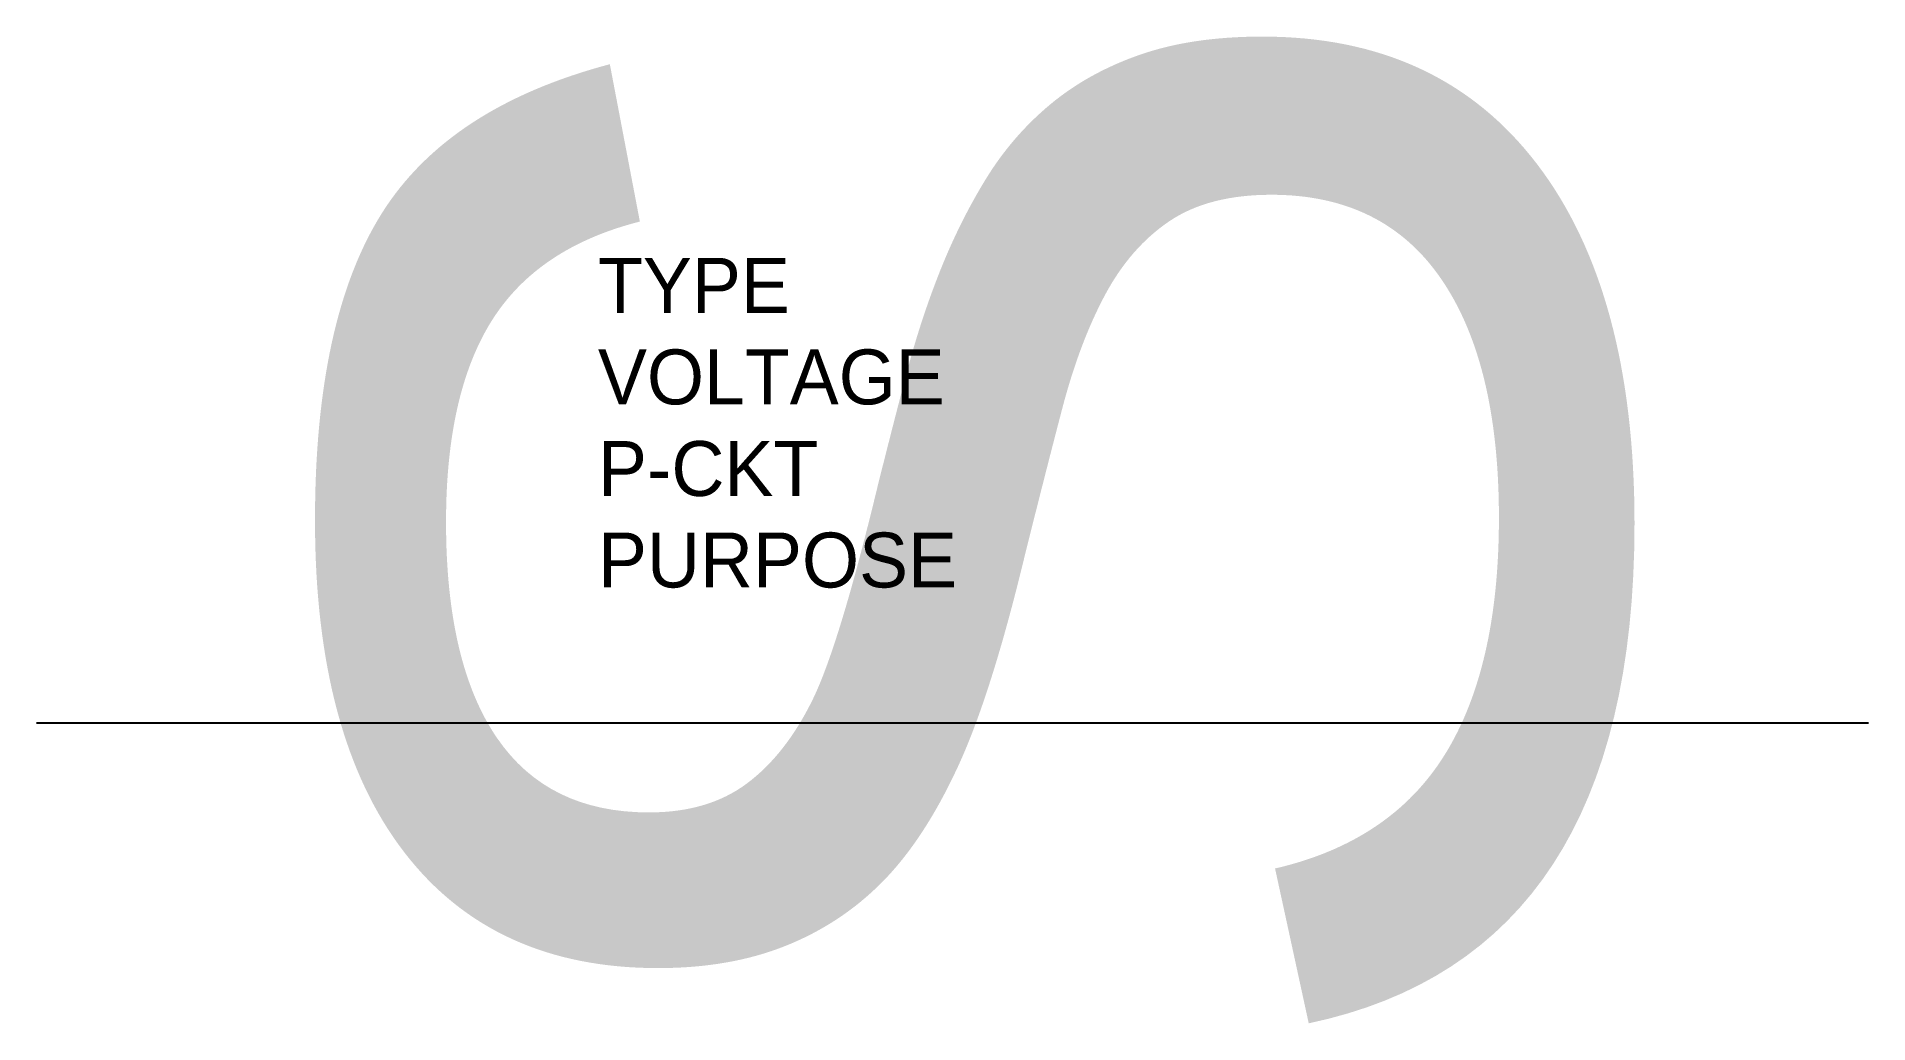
# Model space of a CAD drawing. Extents: x 0 to 0.188, y -0.031 to 0.07.
import ezdxf

# ---------------------------------------------------------------- set-up
doc = ezdxf.new("R2010")
doc.units = 0
doc.header["$MEASUREMENT"] = 0
doc.layers.get('0').update_dxf_attribs({"linetype": 'CONTINUOUS'})

msp = doc.modelspace()

# ---------------------------------------------------------------- linework, layer by layer
msp.add_line((0.1875, 0), (0, 0))

# ---------------------------------------------------------------- texts
msp.add_text('S', height=0.13125, rotation=90).set_placement((0.1617, -0.0387))
for tag, p, s, height, flags in [('TYPE', (0.05746, 0.04202), 'SINGLE POLE', 0.005625, 3), ('VOLTAGE', (0.05746, 0.03265), '', 0.00562, 1), ('P-CKT', (0.05746, 0.02327), '', 0.00562, 1), ('PURPOSE', (0.05746, 0.0139), '', 0.00562, 1)]:
    msp.add_attdef(tag, p, s, height=height, dxfattribs=dict(flags=flags))

doc.saveas('drawing.dxf')
